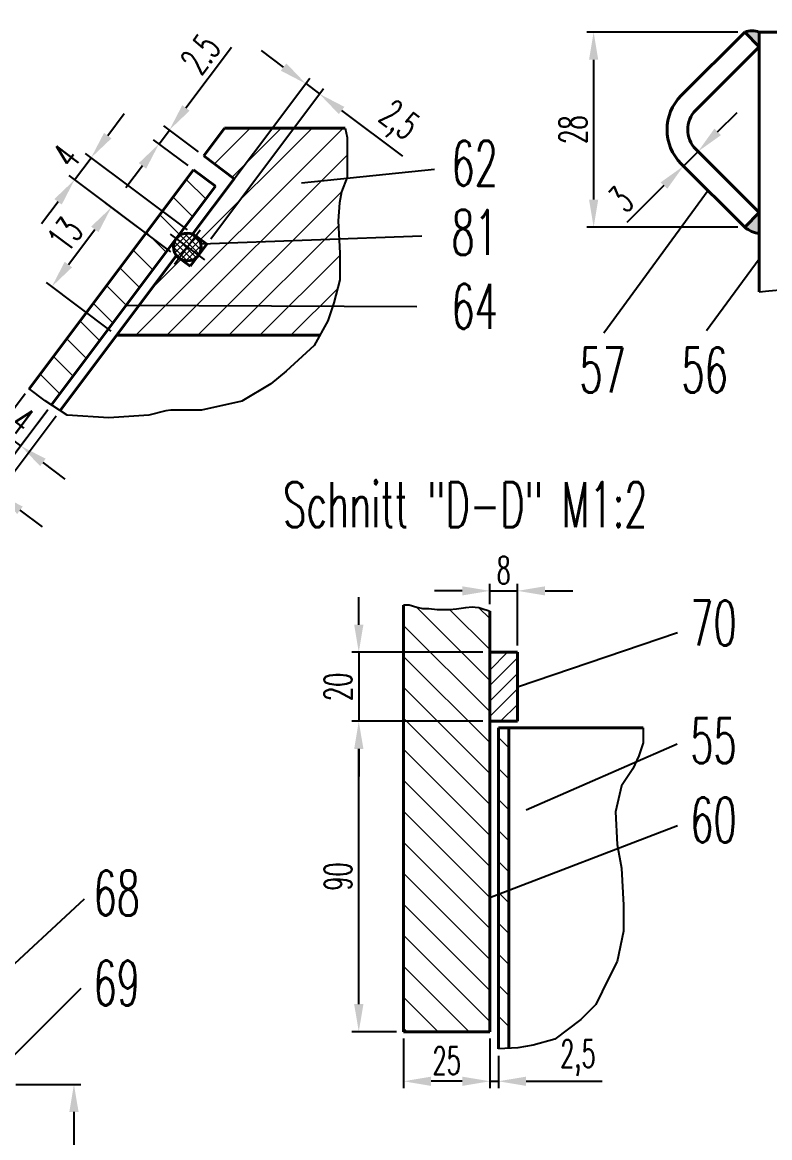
# Model space of a CAD drawing. Extents: x -1561 to -720, y 5788 to 6382.
# Drawn here: x -941.5 to -833.2, y 6090.7 to 6252.4 of the extents above; entities that cross this region are included whole.
import ezdxf

# ---------------------------------------------------------------- set-up
doc = ezdxf.new("R2010")
doc.units = 0
doc.linetypes.add('STRICHPUNKT', pattern=[25.4, 12.7, -6.35, 0, -6.35])
doc.layers.get('Defpoints').update_dxf_attribs({"linetype": 'CONTINUOUS'})
for name, color, linetype, lineweight in [('ACHSE', 150, 'STRICHPUNKT', 25), ('BEM', 6, 'CONTINUOUS', 25), ('SCHRAFFUR', 252, 'CONTINUOUS', 13), ('TEXT_7', 1, 'CONTINUOUS', 60), ('VOLL_05', 7, 'CONTINUOUS', 40)]:
    doc.layers.add(name, color=color, linetype=linetype, lineweight=lineweight)
doc.styles.add('ROMANS', font='romans.shx', dxfattribs={"width": 0.6, "height": 80})
doc.styles.get("Standard").update_dxf_attribs({"font": 'romans.shx', "width": 0.6})
doc.dimstyles.get("Standard").update_dxf_attribs({"dimtxt": 4, "dimasz": 4, "dimexe": 1, "dimexo": 1, "dimgap": 1, "dimtad": 1, "dimdsep": 46, "dimtxsty": 'Standard', "dimcen": 0, "dimclrd": 256, "dimclre": 256, "dimclrt": 256, "dimazin": 0, "dimtfac": 1, "dimtmove": 0, "dimatfit": 3, "dimfxl": 0, "dimtolj": 1, "dimtzin": 0, "dimarcsym": 0})

# ---------------------------------------------------------------- blocks, each defined once
blk = doc.blocks.new('*D31')
at = {"layer": 'BEM', "lineweight": -2}
for p, q in [((-877.76, 6170), (-881.76, 6170)), ((-873.76, 6168.05), (-873.76, 6171)), ((-873.76, 6170), (-869.76, 6170)), ((-869.76, 6162.09), (-869.76, 6171)), ((-865.76, 6170), (-861.76, 6170))]:
    blk.add_line(p, q, dxfattribs=at)
at = {"layer": 'BEM'}
for points in [[(-877.76, 6170.66), (-877.76, 6169.33), (-873.76, 6170)], [(-865.76, 6170.66), (-865.76, 6169.33), (-869.76, 6170)]]:
    blk.add_solid(points, dxfattribs=at)
at = {"layer": 'Defpoints', "color": 0}
for p in [(-869.76, 6170), (-873.76, 6167.05), (-869.76, 6161.09)]:
    blk.add_point(p, dxfattribs=at)
at = {"layer": 'BEM', "insert": (-871.76, 6173), "char_height": 4, "attachment_point": 5}
blk.add_mtext('\\A1;8', dxfattribs=at)
blk = doc.blocks.new('*D30')
at = {"layer": 'BEM', "lineweight": -2}
for p, q in [((-892.74, 6165.09), (-892.74, 6169.09)), ((-874.76, 6161.09), (-893.74, 6161.09)), ((-892.74, 6161.09), (-892.74, 6151.09)), ((-874.76, 6151.09), (-893.74, 6151.09)), ((-892.74, 6147.09), (-892.74, 6143.09))]:
    blk.add_line(p, q, dxfattribs=at)
at = {"layer": 'BEM'}
for points in [[(-893.41, 6165.09), (-892.07, 6165.09), (-892.74, 6161.09)], [(-893.41, 6147.09), (-892.07, 6147.09), (-892.74, 6151.09)]]:
    blk.add_solid(points, dxfattribs=at)
at = {"layer": 'Defpoints', "color": 0}
for p in [(-873.76, 6161.09), (-892.74, 6151.09), (-873.76, 6151.09)]:
    blk.add_point(p, dxfattribs=at)
at = {"layer": 'BEM', "insert": (-895.74, 6156.09), "char_height": 4, "attachment_point": 5, "rotation": 90}
blk.add_mtext('\\A1;20', dxfattribs=at)
blk = doc.blocks.new('*D29')
at = {"layer": 'BEM', "lineweight": -2}
for p, q in [((-874.76, 6151.09), (-893.74, 6151.09)), ((-892.74, 6110.09), (-892.74, 6147.09)), ((-887.26, 6106.09), (-893.74, 6106.09))]:
    blk.add_line(p, q, dxfattribs=at)
at = {"layer": 'BEM'}
for points in [[(-893.41, 6147.09), (-892.07, 6147.09), (-892.74, 6151.09)], [(-893.41, 6110.09), (-892.07, 6110.09), (-892.74, 6106.09)]]:
    blk.add_solid(points, dxfattribs=at)
at = {"layer": 'Defpoints', "color": 0}
for p in [(-892.74, 6151.09), (-873.76, 6151.09), (-886.26, 6106.09)]:
    blk.add_point(p, dxfattribs=at)
at = {"layer": 'BEM', "insert": (-895.74, 6128.59), "char_height": 4, "attachment_point": 5, "rotation": 90}
blk.add_mtext('\\A1;90', dxfattribs=at)
blk = doc.blocks.new('*D28')
at = {"layer": 'BEM', "lineweight": -2}
for p, q in [((-873.76, 6105.09), (-873.76, 6097.91)), ((-872.51, 6102.61), (-872.51, 6097.91)), ((-877.76, 6098.91), (-881.76, 6098.91)), ((-873.76, 6098.91), (-872.51, 6098.91)), ((-868.51, 6098.91), (-857.48, 6098.91))]:
    blk.add_line(p, q, dxfattribs=at)
at = {"layer": 'BEM'}
for points in [[(-877.76, 6099.58), (-877.76, 6098.24), (-873.76, 6098.91)], [(-868.51, 6099.58), (-868.51, 6098.24), (-872.51, 6098.91)]]:
    blk.add_solid(points, dxfattribs=at)
at = {"layer": 'Defpoints', "color": 0}
for p in [(-873.76, 6106.09), (-872.51, 6103.61), (-872.51, 6098.91)]:
    blk.add_point(p, dxfattribs=at)
at = {"layer": 'BEM', "insert": (-861, 6102.29), "char_height": 4, "attachment_point": 5}
blk.add_mtext('\\A1;2,5', dxfattribs=at)
blk = doc.blocks.new('*D27')
at = {"layer": 'BEM', "lineweight": -2}
for p, q in [((-886.26, 6105.09), (-886.26, 6097.91)), ((-873.76, 6105.09), (-873.76, 6097.91)), ((-877.76, 6098.91), (-882.26, 6098.91))]:
    blk.add_line(p, q, dxfattribs=at)
at = {"layer": 'BEM'}
for points in [[(-882.26, 6099.58), (-882.26, 6098.24), (-886.26, 6098.91)], [(-877.76, 6099.58), (-877.76, 6098.24), (-873.76, 6098.91)]]:
    blk.add_solid(points, dxfattribs=at)
at = {"layer": 'Defpoints', "color": 0}
for p in [(-886.26, 6106.09), (-873.76, 6106.09), (-886.26, 6098.91)]:
    blk.add_point(p, dxfattribs=at)
at = {"layer": 'BEM', "insert": (-880.01, 6101.91), "char_height": 4, "attachment_point": 5}
blk.add_mtext('\\A1;25', dxfattribs=at)
blk = doc.blocks.new('*D22')
at = {"layer": 'BEM', "lineweight": -2}
for p, q in [((-917.77, 6240), (-911.15, 6248.82)), ((-921.67, 6234.8), (-920.17, 6236.8)), ((-915.97, 6233.65), (-920.97, 6237.4)), ((-917.47, 6231.65), (-922.47, 6235.4)), ((-924.07, 6231.6), (-926.47, 6228.4))]:
    blk.add_line(p, q, dxfattribs=at)
at = {"layer": 'BEM'}
for points in [[(-918.3, 6240.4), (-917.24, 6239.6), (-920.17, 6236.8)], [(-924.6, 6232), (-923.54, 6231.2), (-921.67, 6234.8)]]:
    blk.add_solid(points, dxfattribs=at)
at = {"layer": 'Defpoints', "color": 0}
for p in [(-920.17, 6236.8), (-915.17, 6233.05), (-916.67, 6231.05)]:
    blk.add_point(p, dxfattribs=at)
at = {"layer": 'BEM', "insert": (-915.66, 6247.81), "char_height": 4, "attachment_point": 5, "rotation": 53.1301}
blk.add_mtext('\\A1;2.5', dxfattribs=at)
blk = doc.blocks.new('*D21')
at = {"layer": 'BEM', "lineweight": -2}
for p, q in [((-937.78, 6196.23), (-946.81, 6184.19)), ((-936.58, 6195.33), (-945.61, 6183.29)), ((-949.41, 6187.39), (-957.96, 6193.8)), ((-945.01, 6184.09), (-946.21, 6184.99)), ((-941.81, 6181.69), (-938.61, 6179.29))]:
    blk.add_line(p, q, dxfattribs=at)
at = {"layer": 'BEM'}
for points in [[(-949.01, 6187.92), (-949.81, 6186.85), (-946.21, 6184.99)], [(-941.41, 6182.22), (-942.21, 6181.15), (-945.01, 6184.09)]]:
    blk.add_solid(points, dxfattribs=at)
at = {"layer": 'Defpoints', "color": 0}
for p in [(-937.18, 6197.03), (-935.98, 6196.13), (-946.21, 6184.99)]:
    blk.add_point(p, dxfattribs=at)
at = {"layer": 'BEM', "insert": (-953.26, 6194.5), "char_height": 4, "attachment_point": 5, "rotation": 323.1301}
blk.add_mtext('\\A1;1,5', dxfattribs=at)
blk = doc.blocks.new('*D20')
at = {"layer": 'BEM', "lineweight": -2}
for p, q in [((-948.09, 6195.81), (-951.29, 6198.21)), ((-941.04, 6198.55), (-945.49, 6192.61)), ((-937.84, 6196.15), (-942.29, 6190.21)), ((-941.69, 6191.01), (-944.89, 6193.41)), ((-938.49, 6188.61), (-935.29, 6186.21))]:
    blk.add_line(p, q, dxfattribs=at)
at = {"layer": 'BEM'}
for points in [[(-947.69, 6196.35), (-948.49, 6195.28), (-944.89, 6193.41)], [(-938.09, 6189.15), (-938.89, 6188.08), (-941.69, 6191.01)]]:
    blk.add_solid(points, dxfattribs=at)
at = {"layer": 'Defpoints', "color": 0}
for p in [(-940.44, 6199.35), (-937.24, 6196.95), (-944.89, 6193.41)]:
    blk.add_point(p, dxfattribs=at)
at = {"layer": 'BEM', "insert": (-941.49, 6194.61), "char_height": 4, "attachment_point": 5, "rotation": 323.1301}
blk.add_mtext('\\A1;4', dxfattribs=at)
blk = doc.blocks.new('*D19')
at = {"layer": 'BEM', "lineweight": -2}
for p, q in [((-903.63, 6245.93), (-906.83, 6248.33)), ((-916.17, 6222.55), (-899.83, 6244.33)), ((-914.17, 6221.05), (-897.83, 6242.83)), ((-900.43, 6243.53), (-898.43, 6242.03)), ((-895.23, 6239.63), (-886.41, 6233.01))]:
    blk.add_line(p, q, dxfattribs=at)
at = {"layer": 'BEM'}
for points in [[(-903.23, 6246.46), (-904.03, 6245.4), (-900.43, 6243.53)], [(-894.83, 6240.16), (-895.63, 6239.1), (-898.43, 6242.03)]]:
    blk.add_solid(points, dxfattribs=at)
at = {"layer": 'Defpoints', "color": 0}
for p in [(-898.43, 6242.03), (-916.77, 6221.75), (-914.77, 6220.25)]:
    blk.add_point(p, dxfattribs=at)
at = {"layer": 'BEM', "insert": (-887.19, 6237.83), "char_height": 4, "attachment_point": 5, "rotation": 323.1301}
blk.add_mtext('\\A1;2,5', dxfattribs=at)
blk = doc.blocks.new('*D18')
at = {"layer": 'BEM', "lineweight": -2}
for p, q in [((-929.1, 6235.99), (-926.7, 6239.19)), ((-933.9, 6229.59), (-931.5, 6232.79)), ((-917.57, 6222.35), (-932.3, 6233.39)), ((-919.97, 6219.15), (-934.7, 6230.19)), ((-936.3, 6226.39), (-938.7, 6223.19))]:
    blk.add_line(p, q, dxfattribs=at)
at = {"layer": 'BEM'}
for points in [[(-929.63, 6236.39), (-928.56, 6235.59), (-931.5, 6232.79)], [(-936.83, 6226.79), (-935.76, 6225.99), (-933.9, 6229.59)]]:
    blk.add_solid(points, dxfattribs=at)
at = {"layer": 'Defpoints', "color": 0}
for p in [(-931.5, 6232.79), (-916.77, 6221.75), (-919.17, 6218.55)]:
    blk.add_point(p, dxfattribs=at)
at = {"layer": 'BEM', "insert": (-935.1, 6232.99), "char_height": 4, "attachment_point": 5, "rotation": 53.1301}
blk.add_mtext('\\A1;4', dxfattribs=at)
blk = doc.blocks.new('*D17')
at = {"layer": 'BEM', "lineweight": -2}
for p, q in [((-919.97, 6219.15), (-929.37, 6226.2)), ((-934.79, 6217.3), (-930.97, 6222.4)), ((-928.59, 6207.65), (-937.99, 6214.7))]:
    blk.add_line(p, q, dxfattribs=at)
at = {"layer": 'BEM'}
for points in [[(-931.5, 6222.8), (-930.44, 6222), (-928.57, 6225.6)], [(-935.33, 6217.7), (-934.26, 6216.9), (-937.19, 6214.1)]]:
    blk.add_solid(points, dxfattribs=at)
at = {"layer": 'Defpoints', "color": 0}
for p in [(-928.57, 6225.6), (-919.17, 6218.55), (-927.79, 6207.05)]:
    blk.add_point(p, dxfattribs=at)
at = {"layer": 'BEM', "insert": (-935.28, 6221.65), "char_height": 4, "attachment_point": 5, "rotation": 53.1301}
blk.add_mtext('\\A1;13', dxfattribs=at)
blk = doc.blocks.new('*D245')
at = {"layer": 'BEM', "lineweight": -2}
for p, q in [((-942.42, 6098.46), (-932.99, 6098.46)), ((-933.99, 6094.46), (-933.99, 6066.56)), ((-942.42, 6062.56), (-932.99, 6062.56))]:
    blk.add_line(p, q, dxfattribs=at)
at = {"layer": 'BEM'}
for points in [[(-934.66, 6094.46), (-933.32, 6094.46), (-933.99, 6098.46)], [(-934.66, 6066.56), (-933.32, 6066.56), (-933.99, 6062.56)]]:
    blk.add_solid(points, dxfattribs=at)
at = {"layer": 'Defpoints', "color": 0}
for p in [(-943.42, 6098.46), (-943.42, 6062.56), (-933.99, 6062.56)]:
    blk.add_point(p, dxfattribs=at)
at = {"layer": 'BEM', "insert": (-937.39, 6080.51), "char_height": 4, "attachment_point": 5, "rotation": 90}
blk.add_mtext('\\A1;{\\L410}', dxfattribs=at)
blk = doc.blocks.new('*D62')
at = {"layer": 'BEM', "lineweight": -2}
for p, q in [((-837.85, 6250.99), (-859.73, 6250.99)), ((-858.73, 6246.99), (-858.73, 6226.71)), ((-837.85, 6222.71), (-859.73, 6222.71))]:
    blk.add_line(p, q, dxfattribs=at)
at = {"layer": 'BEM'}
for points in [[(-859.39, 6246.99), (-858.06, 6246.99), (-858.73, 6250.99)], [(-859.39, 6226.71), (-858.06, 6226.71), (-858.73, 6222.71)]]:
    blk.add_solid(points, dxfattribs=at)
at = {"layer": 'Defpoints', "color": 0}
for p in [(-836.85, 6250.99), (-858.73, 6222.71), (-836.85, 6222.71)]:
    blk.add_point(p, dxfattribs=at)
at = {"layer": 'BEM', "insert": (-861.73, 6236.85), "char_height": 4, "attachment_point": 5, "rotation": 90}
blk.add_mtext('\\A1;28', dxfattribs=at)
blk = doc.blocks.new('*D61')
at = {"layer": 'BEM', "lineweight": -2}
for p, q in [((-840.77, 6236.52), (-837.94, 6239.35)), ((-840.04, 6230.13), (-844.3, 6234.4)), ((-843.6, 6233.69), (-845.72, 6231.57)), ((-842.16, 6228.01), (-846.42, 6232.28)), ((-848.54, 6228.74), (-853.92, 6223.37))]:
    blk.add_line(p, q, dxfattribs=at)
at = {"layer": 'BEM'}
for points in [[(-841.24, 6236.99), (-840.3, 6236.05), (-843.6, 6233.69)], [(-849.02, 6229.21), (-848.07, 6228.27), (-845.72, 6231.57)]]:
    blk.add_solid(points, dxfattribs=at)
at = {"layer": 'Defpoints', "color": 0}
for p in [(-845.72, 6231.57), (-839.33, 6229.43), (-841.45, 6227.31)]:
    blk.add_point(p, dxfattribs=at)
at = {"layer": 'BEM', "insert": (-854.77, 6226.76), "char_height": 4, "attachment_point": 5, "rotation": 45}
blk.add_mtext('\\A1;3', dxfattribs=at)

msp = doc.modelspace()

# ---------------------------------------------------------------- hatches: boundary and pattern name
at = {"layer": 'SCHRAFFUR'}
for points in [[(-834.7329, 6250.9934, 0.18574811), (-836.8542, 6250.9934), (-834.7329, 6248.8721)], [(-834.7329, 6224.8304), (-836.8542, 6222.7091, 0.12765739), (-834.7329, 6221.7843)]]:
    msp.add_hatch(color=256, dxfattribs=at).paths.add_polyline_path(points)
h = msp.add_hatch(dxfattribs=at)
h.set_pattern_fill('ANSI31', color=256, style=0)
h.set_pattern_definition([(45, (616.57, 1484.907), (-2.245064, 2.245064), [])])
h.paths.add_polyline_path([(-895.7222, 6223.6146), (-895.5483, 6226.2219), (-895.2238, 6227.8443), (-894.4038, 6229.9525), (-894.4038, 6233.2304), (-894.4038, 6235.6926), (-894.7045, 6237.0455), (-912.1672, 6237.0455), (-915.1672, 6233.0455), (-910.7672, 6229.7455), (-916.7672, 6221.7455), (-914.7672, 6220.2455), (-917.1672, 6217.0455), (-919.1672, 6218.5455), (-927.7922, 6207.0455), (-898.3825, 6207.0455), (-897.2012, 6209.1546), (-896.3394, 6211.7397), (-895.4993, 6215.0997), (-895.4993, 6218.9344)])
h = msp.add_hatch(dxfattribs=at)
h.set_pattern_fill('ANSI31', color=256, angle=90, style=0)
h.set_pattern_definition([(135, (616.57, 1484.907), (-2.245064, -2.245064), [])])
h.paths.add_polyline_path([(-913.4672, 6228.6455), (-916.6672, 6231.0455), (-940.473, 6199.3044), (-938.1617, 6197.546), (-937.2394, 6196.9493)])
h = msp.add_hatch(dxfattribs=at)
h.set_pattern_fill('ANSI37', color=256, scale=0.2, style=0)
h.set_pattern_definition([(45, (616.5699, 1484.9069), (-0.44901281, 0.44901281), []), (135, (616.5699, 1484.9069), (-0.44901281, -0.44901281), [])])
h.paths.add_polyline_path([(-916.3672, 6221.4455, 0.41421356), (-919.1672, 6221.0455), (-917.5672, 6219.8455)])
h.paths.add_polyline_path([(-917.5672, 6219.8455), (-915.9672, 6218.6455, 0.16227766), (-915.5672, 6219.8455, 0.23606798), (-916.3672, 6221.4455)])
h.paths.add_polyline_path([(-917.5672, 6219.8455), (-918.7672, 6218.2455, 0.41421356), (-915.9672, 6218.6455)])
h.paths.add_polyline_path([(-917.5672, 6219.8455), (-919.1672, 6221.0455, 0.16227766), (-919.5672, 6219.8455, 0.23606798), (-918.7672, 6218.2455)])
h = msp.add_hatch(dxfattribs=at)
h.set_pattern_fill('ANSI31', color=256, angle=90, style=0)
h.set_pattern_definition([(135, (731.818, 1682.213), (-2.245064, -2.245064), [])])
h.paths.add_polyline_path([(-873.7611, 6167.0463), (-874.1457, 6167.2066), (-874.6236, 6167.3431), (-875.3474, 6167.5889), (-875.8664, 6167.6298), (-876.3035, 6167.6708), (-877.2594, 6167.5753), (-878.5977, 6167.384), (-879.5947, 6167.3021), (-880.5097, 6167.3021), (-881.411, 6167.3021), (-882.6129, 6167.4387), (-883.5141, 6167.4387), (-884.3336, 6167.6298), (-885.4262, 6167.9712), (-886.0953, 6167.9712), (-886.2611, 6167.929), (-886.2611, 6106.0931), (-873.7611, 6106.0931)])
h = msp.add_hatch(dxfattribs=at)
h.set_pattern_fill('ANSI31', color=256, scale=0.5, style=0)
h.set_pattern_definition([(45, (731.8181, 1682.2129), (-1.122532, 1.122532), [])])
h.paths.add_polyline_path([(-873.7611, 6151.0931), (-869.7611, 6151.0931), (-869.7611, 6161.0931), (-873.7611, 6161.0931)])
h = msp.add_hatch(dxfattribs=at)
h.set_pattern_fill('ANSI31', color=256, angle=90, style=0)
h.set_pattern_definition([(135, (729.318, 1682.213), (-2.245064, -2.245064), [])])
h.paths.add_polyline_path([(-872.5111, 6106.0931), (-872.5111, 6103.6131), (-871.0111, 6103.6935), (-871.0111, 6150.1642), (-872.5111, 6150.1642)])

# ---------------------------------------------------------------- linework, layer by layer
at = {"layer": 'ACHSE'}
for p, q in [((-920.0474, 6221.7056), (-915.087, 6217.9854)), ((-919.4273, 6217.3654), (-915.7071, 6222.3257))]:
    msp.add_line(p, q, dxfattribs=at)
at = {"layer": 'BEM'}
for p, q in [((-901.0284, 6229.1375), (-881.7717, 6231.1417)), ((-842.1575, 6228.0124), (-857.2455, 6207.3525)), ((-915.5731, 6220.2849), (-883.6283, 6221.4454)), ((-834.7329, 6218.0609), (-842.3844, 6207.6845)), ((-926.4103, 6211.388), (-884.3233, 6211.23)), ((-869.7611, 6156.0931), (-846.5628, 6163.9818)), ((-868.5111, 6138.2636), (-846.6326, 6147.8241)), ((-873.7611, 6125.5531), (-846.5628, 6135.9916)), ((-950.4211, 6108.7182), (-932.4727, 6125.3353)), ((-946.9211, 6098.463), (-932.9519, 6112.397))]:
    msp.add_line(p, q, dxfattribs=at)
for points in [[(-834.7329, 6213.3527), (-833.3608, 6213.4647), (-831.1703, 6213.6766), (-829.1918, 6214.1712), (-827.4253, 6215.6549), (-826.2242, 6216.8559), (-824.7404, 6218.3395), (-823.2565, 6220.1058), (-822.1965, 6224.062), (-822.6913, 6226.2522), (-822.9738, 6229.7141), (-822.9738, 6234.4476), (-822.7619, 6237.4148), (-820.9954, 6240.8766), (-820.0062, 6244.0559), (-819.2995, 6247.3058), (-819.017, 6249.7784), (-819.087, 6250.9934)], [(-894.7045, 6237.0455), (-894.4038, 6235.6926), (-894.4038, 6233.2304), (-894.4038, 6229.9525), (-895.2238, 6227.8443), (-895.5483, 6226.2219), (-895.7222, 6223.6146), (-895.4993, 6218.9344), (-895.4993, 6215.0997), (-896.3394, 6211.7397), (-897.2012, 6209.1546), (-899.2229, 6205.5451), (-903.246, 6201.84), (-905.4813, 6200.0307), (-909.7002, 6197.4998), (-915.5149, 6196.1946), (-919.9589, 6196.1946), (-920.6961, 6196.0893), (-923.1569, 6195.4742), (-928.9302, 6195.0829), (-934.9625, 6195.4762), (-938.1617, 6197.546), (-940.5138, 6199.3354)], [(-886.2611, 6167.929), (-886.0953, 6167.9712), (-885.4262, 6167.9712), (-884.3336, 6167.6298), (-883.5141, 6167.4387), (-882.6129, 6167.4387), (-881.411, 6167.3021), (-880.5097, 6167.3021), (-879.5947, 6167.3021), (-878.5977, 6167.384), (-877.2594, 6167.5753), (-876.3035, 6167.6708), (-875.8664, 6167.6298), (-875.3474, 6167.5889), (-874.6236, 6167.3431), (-874.1457, 6167.2066), (-873.7611, 6167.0463)], [(-851.5374, 6150.1642), (-851.5374, 6147.9822), (-852.1641, 6146.1025), (-853.0593, 6144.2227), (-854.6708, 6141.7164), (-855.566, 6137.9569), (-855.2975, 6133.2127), (-854.6708, 6129.8112), (-854.4022, 6124.4405), (-854.4022, 6120.681), (-855.2975, 6116.2949), (-856.5508, 6113.7885), (-858.4308, 6110.029), (-860.5795, 6107.8807), (-864.3395, 6105.0163), (-867.4729, 6104.1212), (-869.711, 6103.7631), (-872.5111, 6103.6131)]]:
    msp.add_lwpolyline(points, dxfattribs=at)
at = {"layer": 'VOLL_05'}
for p, q in [((-836.8542, 6250.9934), (-846.0466, 6241.801)), ((-834.7329, 6248.8721), (-836.8542, 6250.9934)), ((-819.087, 6250.9934), (-834.7329, 6250.9934)), ((-834.7329, 6250.9934), (-834.7329, 6213.3527)), ((-834.7329, 6248.8721), (-843.9253, 6239.6797)), ((-915.1672, 6233.0455), (-912.1672, 6237.0455)), ((-894.7045, 6237.0455), (-912.1672, 6237.0455)), ((-915.1672, 6233.0455), (-910.7672, 6229.7455)), ((-834.7329, 6224.8304), (-843.9253, 6234.0228)), ((-836.8542, 6222.7091), (-846.0466, 6231.9015)), ((-940.473, 6199.3044), (-916.6672, 6231.0455)), ((-916.8053, 6221.6947), (-910.7672, 6229.7455)), ((-916.6672, 6231.0455), (-913.4672, 6228.6455)), ((-937.2394, 6196.9493), (-913.4672, 6228.6455)), ((-834.7329, 6224.8304), (-836.8542, 6222.7091)), ((-916.7672, 6221.7455), (-914.7672, 6220.2455)), ((-917.1672, 6217.0455), (-914.7672, 6220.2455)), ((-935.977, 6196.1325), (-919.1291, 6218.5963)), ((-919.1672, 6218.5455), (-917.1672, 6217.0455)), ((-898.3825, 6207.0455), (-927.7922, 6207.0455)), ((-886.2611, 6167.929), (-886.2611, 6106.0931)), ((-873.7611, 6167.0463), (-873.7611, 6106.0931)), ((-873.7611, 6161.0931), (-869.7611, 6161.0931)), ((-869.7611, 6161.0931), (-869.7611, 6151.0931)), ((-873.7611, 6151.0931), (-869.7611, 6151.0931)), ((-872.5111, 6106.0931), (-872.5111, 6150.1642)), ((-872.5111, 6150.1642), (-851.5374, 6150.1642)), ((-871.0111, 6150.1642), (-871.0111, 6103.6935)), ((-886.2611, 6106.0931), (-873.7611, 6106.0931)), ((-872.5111, 6106.0931), (-872.5111, 6103.6131))]:
    msp.add_line(p, q, dxfattribs=at)
msp.add_circle((-917.5672, 6219.8455), 2, dxfattribs=at)
for centre, radius, start, end in [((-835.7935, 6248.2368), 2.9536, 68.954685, 111.045315), ((-841.0968, 6236.8513), 7, 135, 225), ((-841.0968, 6236.8513), 4, 135, 225), ((-834.0119, 6226.3333), 4.6058, 231.895127, 260.994655)]:
    msp.add_arc(centre, radius, start, end, dxfattribs=at)

# ---------------------------------------------------------------- texts
at = {"layer": 'TEXT_7', "style": 'ROMANS', "width": 0.6}
for s, height, p in [('62', 6.53441, (-879.3234, 6228.7119)), ('81', 6.53441, (-879.3234, 6218.6924)), ('64', 6.53441, (-879.3234, 6207.9571)), ('57', 6.53441, (-860.786, 6198.7421)), ('56', 6.53441, (-846.0138, 6198.7421)), ('Schnitt "D-D" M1:2', 6.534407, (-903.6902, 6179.2213)), ('70', 6.53441, (-844.7333, 6162.0599)), ('55', 6.53441, (-844.7333, 6145.009)), ('60', 6.53441, (-844.7333, 6133.5239)), ('68', 6.53441, (-931.1607, 6122.9197)), ('69', 6.53441, (-931.1607, 6109.8728))]:
    msp.add_text(s, height=height, dxfattribs=at).set_placement(p)

# ---------------------------------------------------------------- dimensions: what is measured, and where the dimension line sits
at = {"layer": 'BEM'}
for p1, p2, distance, picture, middle in [((-916.6672, 6231.0455), (-915.1672, 6233.0455), 6.2522, '*D22', (-915.6604, 6247.8083)), ((-839.3291, 6229.4266), (-841.4504, 6227.3053), -6.0333, '*D61', (-854.7675, 6226.7632)), ((-919.1672, 6218.5455), (-916.7672, 6221.7455), 18.413, '*D18', (-935.0976, 6232.9933)), ((-937.2394, 6196.9493), (-940.4394, 6199.3493), 7.4182, '*D20', (-941.4903, 6194.6147))]:
    dim = msp.add_aligned_dim(p1=p1, p2=p2, distance=distance, dimstyle='Standard', dxfattribs=at)
    dim.commit()
    dim.dimension.update_dxf_attribs({"geometry": picture, "text_midpoint": middle})
for p1, p2, distance, text, picture, middle in [((-836.8542, 6250.9934), (-836.8542, 6222.7091), -21.8728, '28', '*D62', (-861.727, 6236.8513)), ((-916.7672, 6221.7455), (-914.7672, 6220.2455), 27.2293, '2,5', '*D19', (-887.1896, 6237.8252)), ((-927.7922, 6207.0455), (-919.1672, 6218.5455), 11.7522, '13', '*D17', (-935.2815, 6221.6468)), ((-935.977, 6196.1325), (-937.177, 6197.0325), 15.0593, '1,5', '*D21', (-953.2583, 6194.4955))]:
    dim = msp.add_aligned_dim(p1=p1, p2=p2, distance=distance, text=text, dimstyle='Standard', dxfattribs=at)
    dim.commit()
    dim.dimension.update_dxf_attribs({"geometry": picture, "text_midpoint": middle})
for base, p1, p2, picture, middle in [((-869.7611, 6169.9963), (-873.7611, 6167.0463), (-869.7611, 6161.0931), '*D31', (-871.7611, 6172.9963)), ((-886.2611, 6098.91), (-873.7611, 6106.0931), (-886.2611, 6106.0931), '*D27', (-880.0111, 6101.91))]:
    dim = msp.add_linear_dim(base=base, p1=p1, p2=p2, dimstyle='Standard', override={"dimlfac": 2}, dxfattribs=at)
    dim.commit()
    dim.dimension.update_dxf_attribs({"geometry": picture, "text_midpoint": middle})
for p1, picture, middle in [((-873.7611, 6161.0931), '*D30', (-895.7384, 6156.0931)), ((-886.2611, 6106.0931), '*D29', (-895.7384, 6128.5931))]:
    dim = msp.add_linear_dim(base=(-892.7384, 6151.0931), p1=p1, p2=(-873.7611, 6151.0931), angle=90, dimstyle='Standard', override={"dimlfac": 2}, dxfattribs=at)
    dim.commit()
    dim.dimension.update_dxf_attribs({"geometry": picture, "text_midpoint": middle})
dim = msp.add_linear_dim(base=(-872.5111, 6098.91), p1=(-873.7611, 6106.0931), p2=(-872.5111, 6103.6131), text='2,5', dimstyle='Standard', override={"dimlfac": 2}, dxfattribs=at)
dim.commit()
dim.dimension.update_dxf_attribs({"geometry": '*D28', "text_midpoint": (-860.9969, 6102.2909)})
dim = msp.add_linear_dim(base=(-933.9886, 6062.5591), p1=(-943.4211, 6098.463), p2=(-943.4211, 6062.5591), angle=90, text='{\\L410}', dimstyle='Standard', override={"dimlfac": 2}, dxfattribs=at)
dim.commit()
dim.dimension.update_dxf_attribs({"geometry": '*D245', "text_midpoint": (-937.3886, 6080.511)})

doc.saveas('drawing.dxf')
